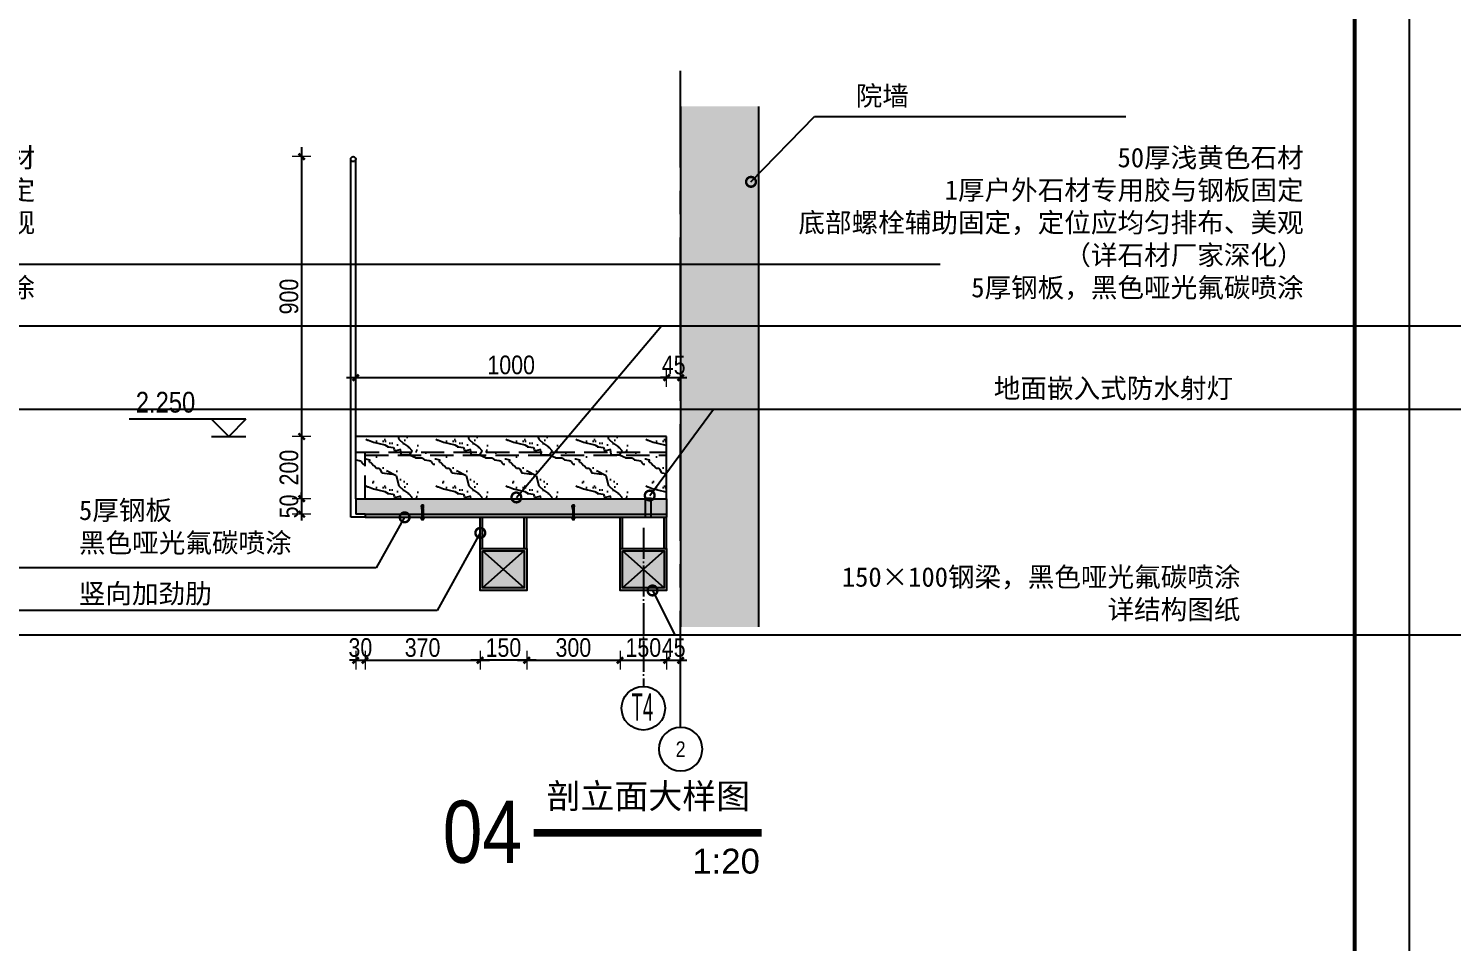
# Model space of a CAD drawing. Extents: x 9928 to 93764, y -101273 to -34887.
# Drawn here: x 83152 to 87729, y -64270 to -61333 of the extents above; entities that cross this region are included whole.
import ezdxf
from ezdxf import colors
from ezdxf.entities.mleader import LeaderData, LeaderLine
from ezdxf.enums import TextEntityAlignment as Align
from ezdxf.math import Vec2, Vec3

# ---------------------------------------------------------------- set-up
doc = ezdxf.new("R2010")
doc.units = 0
doc.header["$LTSCALE"] = 1000
doc.header["$MEASUREMENT"] = 0
for name, pattern in [('CENTER', [2, 1.25, -0.25, 0.25, -0.25]), ('DASH', [0.35, 0.25, -0.1]), ('DOTE', [2.42, 2, -0.2, 0.02, -0.2]), ('HIDDEN', [0.375, 0.25, -0.125])]:
    doc.linetypes.add(name, pattern=pattern)
doc.layers.add('_0', color=7, linetype='Continuous', lineweight=25)
for name, color, linetype in [('A', 163, 'CENTER'), ('A-ANNO-DIMS', 6, 'Continuous'), ('A-ANNO-NOTE', 4, 'Continuous'), ('A-ANNO-SYMB', 4, 'Continuous'), ('A-DETL-144', 144, 'Continuous'), ('A-DETL-30', 30, 'Continuous'), ('A-DETL-42', 42, 'Continuous'), ('A-FLOR-HRAL', 42, 'Continuous'), ('A-FURN-PATT-251', 251, 'Continuous'), ('A-SECT-005', 5, 'Continuous'), ('A-SECT-142', 42, 'Continuous'), ('A-SECT-146', 216, 'Continuous'), ('GL', 131, 'Continuous'), ('S-GRID-IDEN', 4, 'Continuous')]:
    doc.layers.add(name, color=color, linetype=linetype)
doc.layers.add('A-ANNO-NPLT', color=250, linetype='Continuous', plot=False)
doc.styles.add('DIM', font='ARIALN.TTF')
doc.styles.add('DIM_T3', font='ARIALN.TTF')
doc.styles.add('EN', font='ARIALN.TTF')
doc.styles.add('EN1', font='ARIALN.TTF')
doc.styles.get("Standard").update_dxf_attribs({"font": 'gbenor.shx', "bigfont": 'gbcbig.shx'})
doc.styles.add('详图$0$vector-number', font='arial.ttf')
doc.dimstyles.new('DIM20', dxfattribs={"dimscale": 20, "dimtxt": 3, "dimasz": 1, "dimexe": 1.5, "dimexo": 1.5, "dimgap": 0.5, "dimtad": 1, "dimdec": 0, "dimzin": 3, "dimdsep": 46, "dimtxsty": 'DIM', "dimblk": 'ARCHTICK', "dimcen": 2.5, "dimdle": 1.5, "dimclrd": 256, "dimclre": 8, "dimclrt": 256, "dimadec": 0, "dimazin": 0, "dimtfac": 1, "dimtdec": 0, "dimtix": 1, "dimtmove": 2, "dimatfit": 3, "dimfxl": 1.5, "dimfxlon": 1, "dimtolj": 1, "dimtzin": 3, "dimlwe": 5, "dimarcsym": 0})

# ---------------------------------------------------------------- blocks, each defined once
blk = doc.blocks.new('M12×130膨胀螺栓')
at = {"linetype": 'CENTER', "ltscale": 0.05}
blk.add_line((71, 0), (-68, 0), dxfattribs=at)
at = {"linetype": 'Continuous'}
for p, q in [((-59, -4), (-58, 5)), ((-57, 6), (-58, -6)), ((-57, -5), (-56, 5)), ((-55, 6), (-56, -6)), ((-55, -5), (-54, 5)), ((-53, 6), (-54, -6)), ((-42, -5), (-41, 5)), ((-40, 6), (-41, -6)), ((-40, -5), (-39, 5)), ((-38, 6), (-39, -6)), ((-38, -5), (-37, 5)), ((-36, 6), (-37, -6)), ((-36, -5), (-35, 5)), ((-34, 6), (-35, -6)), ((-34, -5), (-33, 5)), ((-32, 6), (-33, -6)), ((-32, -5), (-31, 5)), ((-30, 6), (-31, -6)), ((-30, -5), (-29, 5)), ((-28, 6), (-29, -6)), ((-28, -5), (-27, 5)), ((-26, 6), (-27, -6)), ((-26, -5), (-25, 5))]:
    blk.add_line(p, q, dxfattribs=at)
at = {"linetype": 'HIDDEN', "ltscale": 2}
for p, q in [((-42, 0), (-43, 1)), ((-42, -1), (-43, 0))]:
    blk.add_line(p, q, dxfattribs=at)
at = {"linetype": 'Continuous'}
for points in [[(-53, -5), (-54, -6), (-55, -5), (-56, -6), (-57, -5), (-58, -6), (-59, -4), (-63, -4), (-63, 5), (-58, 5), (-57, 6), (-56, 5), (-55, 6), (-54, 5), (-53, 6)], [(-44, 6), (-52, 6)], [(-24, 6), (-25, 5), (-26, 6), (-27, 5), (-28, 6), (-29, 5), (-30, 6), (-31, 5), (-32, 6), (-33, 5), (-34, 6), (-35, 5), (-36, 6), (-37, 5), (-38, 6), (-39, 5), (-40, 6), (-41, 5), (-42, 6)], [(28, 6), (-24, 6)], [(30, 5), (36, 5)], [(36, 6), (36, 1)], [(37, 7), (58, 9)], [(37, 1), (47, 2)], [(37, 1), (47, 1)], [(47, 3), (58, 4)], [(47, 3), (47, 2)], [(48, 3), (59, 3)], [(48, 2), (48, 2)], [(59, 4), (59, 8)], [(59, 7), (62, 7)], [(64, 5), (64, -5)], [(-44, -5), (-52, -5)], [(-25, -5), (-26, -5), (-27, -6), (-28, -5), (-29, -6), (-30, -5), (-31, -6), (-32, -5), (-33, -6), (-34, -5), (-35, -6), (-36, -5), (-37, -6), (-38, -5), (-39, -6), (-40, -5), (-41, -6), (-42, -5)], [(28, -5), (-25, -5)], [(30, -5), (36, -5)], [(36, -6), (36, -1)], [(37, -1), (47, -2)], [(37, -1), (47, -1)], [(37, -7), (58, -9)], [(47, -3), (47, -2)], [(47, -3), (58, -4)], [(48, -2), (48, -2)], [(48, -3), (59, -3)], [(59, -4), (59, -8)], [(59, -7), (62, -7)]]:
    blk.add_lwpolyline(points, dxfattribs=at)
for points in [[(-43, 8), (-43, -8), (-44, -11), (-52, -11), (-53, -8), (-53, 8), (-52, 11), (-44, 11)], [(-43, -11), (-43, 11), (-42, 11), (-42, -11)]]:
    blk.add_lwpolyline(points, close=True, dxfattribs=at)
for points in [[(-53, 8, 0.176175), (-52, 6, 0.181818), (-52, -5, 0.176175), (-53, -8)], [(-43, -8, 0.176175), (-44, -5, 0.181818), (-44, 6, 0.176175), (-43, 8)], [(37, 7, 0.387868), (36, 6, 0.387868)], [(36, 2, 0.446036), (37, 1, 0.446036)], [(36, 1, 0.440025), (37, 1, 0.440025)], [(47, 3, 0.388865), (47, 3, 0.388865)], [(47, 1, 0.388865), (48, 2, 0.388865)], [(47, 2, 0.388865), (47, 2, 0.388865)], [(48, 3, 0.388865), (48, 2, 0.388865)], [(59, 8, 0.441059), (58, 9, 0.441059)], [(58, 4, 0.328456), (59, 4, 0.328456)], [(59, 3, 0.388865), (59, 4, 0.388865)], [(64, 5, 0.435372), (62, 7, 0.435372)], [(37, -1, 0.446036), (36, -2, 0.446036)], [(37, -1, 0.440025), (36, -1, 0.440025)], [(36, -6, 0.387868), (37, -7, 0.387868)], [(48, -2, 0.388865), (47, -1, 0.388865)], [(47, -2, 0.388865), (47, -2, 0.388865)], [(47, -3, 0.388865), (47, -3, 0.388865)], [(48, -2, 0.388865), (48, -3, 0.388865)], [(59, -4, 0.328456), (58, -4, 0.328456)], [(58, -9, 0.441059), (59, -8, 0.441059)], [(59, -4, 0.388865), (59, -3, 0.388865)], [(62, -7, 0.435372), (64, -5, 0.435372)]]:
    blk.add_lwpolyline(points, format="xyb", dxfattribs=at)
blk.add_lwpolyline([(28, 6), (28, -6, 0.414214), (28, -6), (30, -6, 0.414214), (30, -6), (30, 6, 0.414214), (30, 7), (28, 7, 0.414214)], format="xyb", close=True, dxfattribs=at)
blk = doc.blocks.new('_ArchTick')
at = {"color": 0, "linetype": 'ByBlock', "const_width": 0.4}
blk.add_lwpolyline([(-0.5, -0.5), (0.5, 0.5)], dxfattribs=at)
blk = doc.blocks.new('*D12')
at = {"layer": 'A-ANNO-DIMS', "lineweight": -2, "transparency": 16777216}
blk.add_line((84030.7, -61715.2), (84030.7, -62675.2), dxfattribs=at)
at = {"layer": 'A-ANNO-DIMS', "color": 8, "lineweight": 5, "transparency": 16777216}
for p, q in [((84060.7, -61745.2), (84000.7, -61745.2)), ((84060.7, -62645.2), (84000.7, -62645.2))]:
    blk.add_line(p, q, dxfattribs=at)
at = {"layer": 'Defpoints', "color": 0, "transparency": 16777216}
for p in [(84196.5, -61745.2), (84030.7, -62645.2), (84358.7, -62645.2)]:
    blk.add_point(p, dxfattribs=at)
at = {"layer": 'A-ANNO-DIMS', "lineweight": -2, "transparency": 16777216, "xscale": 20, "yscale": 20, "zscale": 20}
for p, rotation in [((84030.7, -61745.2), 90), ((84030.7, -62645.2), 270)]:
    blk.add_blockref('_ArchTick', p, dxfattribs=dict(at, rotation=rotation))
at = {"layer": 'A-ANNO-DIMS', "transparency": 16777216, "insert": (83990.1, -62195.2), "char_height": 60, "attachment_point": 5, "rotation": 90, "style": 'DIM'}
blk.add_mtext('\\A1;900', dxfattribs=at)
blk = doc.blocks.new('TAG-PLAN-ELEV')
blk.add_line((-1.66, 0), (9.6, 0))
for points in [[(-1.66, 0), (0, -1.66), (1.66, 0)], [(1.66, -1.66), (-1.66, -1.66)]]:
    blk.add_lwpolyline(points)
at = {"style": 'EN'}
for tag, p in [('LEVEL', (2.45, 0.65)), ('NAME', (2.45, -2.51))]:
    blk.add_attdef(tag, p, '', height=2, dxfattribs=at)
blk = doc.blocks.new('*D13')
at = {"layer": 'A-ANNO-DIMS', "color": 8, "lineweight": 5, "transparency": 16777216}
for p, q in [((84060.7, -62645.2), (84000.7, -62645.2)), ((84060.7, -62845.2), (84000.7, -62845.2))]:
    blk.add_line(p, q, dxfattribs=at)
at = {"layer": 'A-ANNO-DIMS', "lineweight": -2, "transparency": 16777216}
blk.add_line((84030.7, -62615.2), (84030.7, -62875.2), dxfattribs=at)
at = {"layer": 'Defpoints', "color": 0, "transparency": 16777216}
for p in [(84204.5, -62645.2), (84030.7, -62845.2), (84204.5, -62845.2)]:
    blk.add_point(p, dxfattribs=at)
at = {"layer": 'A-ANNO-DIMS', "lineweight": -2, "transparency": 16777216, "xscale": 20, "yscale": 20, "zscale": 20}
for p, rotation in [((84030.7, -62645.2), 90), ((84030.7, -62845.2), 270)]:
    blk.add_blockref('_ArchTick', p, dxfattribs=dict(at, rotation=rotation))
at = {"layer": 'A-ANNO-DIMS', "transparency": 16777216, "insert": (83990.1, -62745.2), "char_height": 60, "attachment_point": 5, "rotation": 90, "style": 'DIM'}
blk.add_mtext('\\A1;200', dxfattribs=at)
blk = doc.blocks.new('*D14')
at = {"layer": 'A-ANNO-DIMS', "lineweight": -2, "transparency": 16777216}
for p, q in [((84030.7, -62845.2), (84030.7, -62825.2)), ((84030.7, -62845.2), (84030.7, -62895.2)), ((84030.7, -62895.2), (84030.7, -62915.2))]:
    blk.add_line(p, q, dxfattribs=at)
at = {"layer": 'A-ANNO-DIMS', "color": 8, "lineweight": 5, "transparency": 16777216}
for p, q in [((84060.7, -62845.2), (84000.7, -62845.2)), ((84060.7, -62895.2), (84000.7, -62895.2))]:
    blk.add_line(p, q, dxfattribs=at)
at = {"layer": 'Defpoints', "color": 0, "transparency": 16777216}
for p in [(84204.5, -62845.2), (84030.7, -62895.2), (84204.5, -62895.2)]:
    blk.add_point(p, dxfattribs=at)
at = {"layer": 'A-ANNO-DIMS', "lineweight": -2, "transparency": 16777216, "xscale": 20, "yscale": 20, "zscale": 20}
for p, rotation in [((84030.7, -62845.2), 270), ((84030.7, -62895.2), 90)]:
    blk.add_blockref('_ArchTick', p, dxfattribs=dict(at, rotation=rotation))
at = {"layer": 'A-ANNO-DIMS', "transparency": 16777216, "insert": (83990.1, -62870.2), "char_height": 60, "attachment_point": 5, "rotation": 90, "style": 'DIM'}
blk.add_mtext('\\A1;50', dxfattribs=at)
blk = doc.blocks.new('*D55')
at = {"layer": 'A-ANNO-DIMS', "color": 8, "lineweight": 5, "transparency": 16777216}
for p, q in [((84754.5, -63334.9), (84754.5, -63394.9)), ((85054.5, -63334.9), (85054.5, -63394.9))]:
    blk.add_line(p, q, dxfattribs=at)
at = {"layer": 'A-ANNO-DIMS', "lineweight": -2, "transparency": 16777216}
blk.add_line((84724.5, -63364.9), (85084.5, -63364.9), dxfattribs=at)
at = {"layer": 'Defpoints', "color": 0, "transparency": 16777216}
for p in [(84754.5, -63140.4), (85054.5, -63140.4), (85054.5, -63364.9)]:
    blk.add_point(p, dxfattribs=at)
at = {"layer": 'A-ANNO-DIMS', "lineweight": -2, "transparency": 16777216, "xscale": 20, "yscale": 20, "zscale": 20, "rotation": 180}
blk.add_blockref('_ArchTick', (84754.5, -63364.9), dxfattribs=at)
at = {"layer": 'A-ANNO-DIMS', "lineweight": -2, "transparency": 16777216, "xscale": 20, "yscale": 20, "zscale": 20}
blk.add_blockref('_ArchTick', (85054.5, -63364.9), dxfattribs=at)
at = {"layer": 'A-ANNO-DIMS', "transparency": 16777216, "insert": (84904.5, -63324.3), "char_height": 60, "attachment_point": 5, "style": 'DIM'}
blk.add_mtext('\\A1;300', dxfattribs=at)
blk = doc.blocks.new('*D56')
at = {"layer": 'A-ANNO-DIMS', "color": 8, "lineweight": 5, "transparency": 16777216}
for p, q in [((85054.5, -63334.9), (85054.5, -63394.9)), ((85204.5, -63334.9), (85204.5, -63394.9))]:
    blk.add_line(p, q, dxfattribs=at)
at = {"layer": 'A-ANNO-DIMS', "lineweight": -2, "transparency": 16777216}
blk.add_line((85024.5, -63364.9), (85234.5, -63364.9), dxfattribs=at)
at = {"layer": 'Defpoints', "color": 0, "transparency": 16777216}
for p in [(85054.5, -63140.4), (85204.5, -63140.4), (85204.5, -63364.9)]:
    blk.add_point(p, dxfattribs=at)
at = {"layer": 'A-ANNO-DIMS', "lineweight": -2, "transparency": 16777216, "xscale": 20, "yscale": 20, "zscale": 20, "rotation": 180}
blk.add_blockref('_ArchTick', (85054.5, -63364.9), dxfattribs=at)
at = {"layer": 'A-ANNO-DIMS', "lineweight": -2, "transparency": 16777216, "xscale": 20, "yscale": 20, "zscale": 20}
blk.add_blockref('_ArchTick', (85204.5, -63364.9), dxfattribs=at)
at = {"layer": 'A-ANNO-DIMS', "transparency": 16777216, "insert": (85129.5, -63324.3), "char_height": 60, "attachment_point": 5, "style": 'DIM'}
blk.add_mtext('\\A1;150', dxfattribs=at)
blk = doc.blocks.new('*D57')
at = {"layer": 'A-ANNO-DIMS', "color": 8, "lineweight": 5, "transparency": 16777216}
for p, q in [((85204.5, -63334.9), (85204.5, -63394.9)), ((85249.5, -63334.9), (85249.5, -63394.9))]:
    blk.add_line(p, q, dxfattribs=at)
at = {"layer": 'A-ANNO-DIMS', "lineweight": -2, "transparency": 16777216}
for p, q in [((85204.5, -63364.9), (85184.5, -63364.9)), ((85204.5, -63364.9), (85249.5, -63364.9)), ((85249.5, -63364.9), (85269.5, -63364.9))]:
    blk.add_line(p, q, dxfattribs=at)
at = {"layer": 'Defpoints', "color": 0, "transparency": 16777216}
for p in [(85204.5, -63140.4), (85249.5, -63257.5), (85249.5, -63364.9)]:
    blk.add_point(p, dxfattribs=at)
at = {"layer": 'A-ANNO-DIMS', "lineweight": -2, "transparency": 16777216, "xscale": 20, "yscale": 20, "zscale": 20}
blk.add_blockref('_ArchTick', (85204.5, -63364.9), dxfattribs=at)
at = {"layer": 'A-ANNO-DIMS', "lineweight": -2, "transparency": 16777216, "xscale": 20, "yscale": 20, "zscale": 20, "rotation": 180}
blk.add_blockref('_ArchTick', (85249.5, -63364.9), dxfattribs=at)
at = {"layer": 'A-ANNO-DIMS', "transparency": 16777216, "insert": (85227, -63324.4), "char_height": 60, "attachment_point": 5, "style": 'DIM'}
blk.add_mtext('\\A1;45', dxfattribs=at)
blk = doc.blocks.new('*D58')
at = {"layer": 'A-ANNO-DIMS', "color": 8, "lineweight": 5, "transparency": 16777216}
for p, q in [((84604.5, -63334.9), (84604.5, -63394.9)), ((84754.5, -63334.9), (84754.5, -63394.9))]:
    blk.add_line(p, q, dxfattribs=at)
at = {"layer": 'A-ANNO-DIMS', "lineweight": -2, "transparency": 16777216}
blk.add_line((84784.5, -63364.9), (84574.5, -63364.9), dxfattribs=at)
at = {"layer": 'Defpoints', "color": 0, "transparency": 16777216}
for p in [(84604.5, -63140.4), (84754.5, -63140.4), (84604.5, -63364.9)]:
    blk.add_point(p, dxfattribs=at)
at = {"layer": 'A-ANNO-DIMS', "lineweight": -2, "transparency": 16777216, "xscale": 20, "yscale": 20, "zscale": 20, "rotation": 180}
blk.add_blockref('_ArchTick', (84604.5, -63364.9), dxfattribs=at)
at = {"layer": 'A-ANNO-DIMS', "lineweight": -2, "transparency": 16777216, "xscale": 20, "yscale": 20, "zscale": 20}
blk.add_blockref('_ArchTick', (84754.5, -63364.9), dxfattribs=at)
at = {"layer": 'A-ANNO-DIMS', "transparency": 16777216, "insert": (84679.5, -63324.3), "char_height": 60, "attachment_point": 5, "style": 'DIM'}
blk.add_mtext('\\A1;150', dxfattribs=at)
blk = doc.blocks.new('*D60')
at = {"layer": 'A-ANNO-DIMS', "color": 8, "lineweight": 5, "transparency": 16777216}
for p, q in [((84204.5, -63334.9), (84204.5, -63394.9)), ((84234.5, -63334.9), (84234.5, -63394.9))]:
    blk.add_line(p, q, dxfattribs=at)
at = {"layer": 'A-ANNO-DIMS', "lineweight": -2, "transparency": 16777216}
for p, q in [((84204.5, -63364.9), (84184.5, -63364.9)), ((84204.5, -63364.9), (84234.5, -63364.9)), ((84234.5, -63364.9), (84254.5, -63364.9))]:
    blk.add_line(p, q, dxfattribs=at)
at = {"layer": 'Defpoints', "color": 0, "transparency": 16777216}
for p in [(84234.5, -62845.2), (84204.5, -62895.2), (84234.5, -63364.9)]:
    blk.add_point(p, dxfattribs=at)
at = {"layer": 'A-ANNO-DIMS', "lineweight": -2, "transparency": 16777216, "xscale": 20, "yscale": 20, "zscale": 20}
blk.add_blockref('_ArchTick', (84204.5, -63364.9), dxfattribs=at)
at = {"layer": 'A-ANNO-DIMS', "lineweight": -2, "transparency": 16777216, "xscale": 20, "yscale": 20, "zscale": 20, "rotation": 180}
blk.add_blockref('_ArchTick', (84234.5, -63364.9), dxfattribs=at)
at = {"layer": 'A-ANNO-DIMS', "transparency": 16777216, "insert": (84219.5, -63324.3), "char_height": 60, "attachment_point": 5, "style": 'DIM'}
blk.add_mtext('\\A1;30', dxfattribs=at)
blk = doc.blocks.new('*D61')
at = {"layer": 'A-ANNO-DIMS', "color": 8, "lineweight": 5, "transparency": 16777216}
for p, q in [((84234.5, -63334.9), (84234.5, -63394.9)), ((84604.5, -63334.9), (84604.5, -63394.9))]:
    blk.add_line(p, q, dxfattribs=at)
at = {"layer": 'A-ANNO-DIMS', "lineweight": -2, "transparency": 16777216}
blk.add_line((84204.5, -63364.9), (84634.5, -63364.9), dxfattribs=at)
at = {"layer": 'Defpoints', "color": 0, "transparency": 16777216}
for p in [(84234.5, -62845.2), (84604.5, -63140.4), (84604.5, -63364.9)]:
    blk.add_point(p, dxfattribs=at)
at = {"layer": 'A-ANNO-DIMS', "lineweight": -2, "transparency": 16777216, "xscale": 20, "yscale": 20, "zscale": 20, "rotation": 180}
blk.add_blockref('_ArchTick', (84234.5, -63364.9), dxfattribs=at)
at = {"layer": 'A-ANNO-DIMS', "lineweight": -2, "transparency": 16777216, "xscale": 20, "yscale": 20, "zscale": 20}
blk.add_blockref('_ArchTick', (84604.5, -63364.9), dxfattribs=at)
at = {"layer": 'A-ANNO-DIMS', "transparency": 16777216, "insert": (84419.5, -63324.3), "char_height": 60, "attachment_point": 5, "style": 'DIM'}
blk.add_mtext('\\A1;370', dxfattribs=at)
blk = doc.blocks.new('*D62')
at = {"layer": 'A-ANNO-DIMS', "lineweight": -2, "transparency": 16777216}
blk.add_line((84174.5, -62456), (85234.5, -62456), dxfattribs=at)
at = {"layer": 'A-ANNO-DIMS', "color": 8, "lineweight": 5, "transparency": 16777216}
for p, q in [((84204.5, -62486), (84204.5, -62426)), ((85204.5, -62486), (85204.5, -62426))]:
    blk.add_line(p, q, dxfattribs=at)
at = {"layer": 'Defpoints', "color": 0, "transparency": 16777216}
for p in [(85204.5, -62456), (84204.5, -62645.2), (85204.5, -62645.2)]:
    blk.add_point(p, dxfattribs=at)
at = {"layer": 'A-ANNO-DIMS', "lineweight": -2, "transparency": 16777216, "xscale": 20, "yscale": 20, "zscale": 20, "rotation": 180}
blk.add_blockref('_ArchTick', (84204.5, -62456), dxfattribs=at)
at = {"layer": 'A-ANNO-DIMS', "lineweight": -2, "transparency": 16777216, "xscale": 20, "yscale": 20, "zscale": 20}
blk.add_blockref('_ArchTick', (85204.5, -62456), dxfattribs=at)
at = {"layer": 'A-ANNO-DIMS', "transparency": 16777216, "insert": (84704.5, -62415.4), "char_height": 60, "attachment_point": 5, "style": 'DIM'}
blk.add_mtext('\\A1;1000', dxfattribs=at)
blk = doc.blocks.new('*D63')
at = {"layer": 'A-ANNO-DIMS', "lineweight": -2, "transparency": 16777216}
for p, q in [((85204.5, -62456), (85184.5, -62456)), ((85204.5, -62456), (85249.5, -62456)), ((85249.5, -62456), (85269.5, -62456))]:
    blk.add_line(p, q, dxfattribs=at)
at = {"layer": 'A-ANNO-DIMS', "color": 8, "lineweight": 5, "transparency": 16777216}
for p, q in [((85204.5, -62486), (85204.5, -62426)), ((85249.5, -62426), (85249.5, -62486))]:
    blk.add_line(p, q, dxfattribs=at)
at = {"layer": 'Defpoints', "color": 0, "transparency": 16777216}
for p in [(85249.5, -61583.4), (85249.5, -62456), (85204.5, -62645.2)]:
    blk.add_point(p, dxfattribs=at)
at = {"layer": 'A-ANNO-DIMS', "lineweight": -2, "transparency": 16777216, "xscale": 20, "yscale": 20, "zscale": 20}
blk.add_blockref('_ArchTick', (85204.5, -62456), dxfattribs=at)
at = {"layer": 'A-ANNO-DIMS', "lineweight": -2, "transparency": 16777216, "xscale": 20, "yscale": 20, "zscale": 20, "rotation": 180}
blk.add_blockref('_ArchTick', (85249.5, -62456), dxfattribs=at)
at = {"layer": 'A-ANNO-DIMS', "transparency": 16777216, "insert": (85227, -62415.5), "char_height": 60, "attachment_point": 5, "style": 'DIM'}
blk.add_mtext('\\A1;45', dxfattribs=at)
blk = doc.blocks.new('TAG-COL')
blk.add_circle((0, 0), 4)
at = {"style": 'EN1'}
blk.add_attdef('NO', text='', height=2.19, dxfattribs=at).set_placement((0.01, 0.01), align=Align.MIDDLE_CENTER)
blk = doc.blocks.new('alsidufhasdf')
at = {"layer": 'A-ANNO-NOTE', "const_width": 12.5, "flags": 128}
blk.add_lwpolyline([(-69970.8, -65800.3), (-69970.8, -51475.3), (-80015.8, -51475.3), (-80015.8, -65800.3)], close=True, dxfattribs=at)
at = {"layer": 'A-ANNO-NPLT'}
blk.add_lwpolyline([(-69795.8, -66000.3), (-69795.8, -51300.3), (-80190.8, -51300.3), (-80190.8, -66000.3)], close=True, dxfattribs=at)
blk = doc.blocks.new('_DotSmall')
at = {"color": 0, "linetype": 'ByBlock', "const_width": 0.5}
blk.add_lwpolyline([(-0.0625, 0, 1), (0.0625, 0, 1)], format="xyb", close=True, dxfattribs=at)
blk = doc.blocks.new('sdiliusdfha')
at = {"layer": 'A-DETL-42', "linetype": 'DASH', "ltscale": 0.3}
for p, q in [((80586.6, -57311.2), (80609.6, -57311.2)), ((80586.6, -57313.2), (80586.6, -57311.2)), ((80588.6, -57313.2), (80588.6, -57373.2)), ((80607.6, -57313.2), (80607.6, -57373.2)), ((80609.6, -57313.2), (80609.6, -57311.2))]:
    blk.add_line(p, q, dxfattribs=at)

msp = doc.modelspace()

# ---------------------------------------------------------------- hatches: boundary and pattern name
at = {"layer": 'A-FURN-PATT-251'}
h = msp.add_hatch(color=256, dxfattribs=at)
h.dxf.hatch_style = 1
h.paths.add_polyline_path([(85499.5, -63257.5), (85249.5, -63257.5), (85249.5, -61583.4), (85499.5, -61583.4)])
h = msp.add_hatch(dxfattribs=at)
h.set_pattern_fill('大理石', color=256, scale=50, angle=-90)
h.set_pattern_definition([(311.987212, (-10697.21, 33420.88), (225.000005, -299.999996), [4.80487, -1004.21692]), (338.19859, (-10704.71, 33492.31), (450, -150), [17.30946, -1194.35262]), (330.945396, (-10713.282, 33495.88), (225.0000064, -149.99999), [7.35402, -1536.99045]), (0, (-10706.85, 33492.31), (-3e-14, -150), [2.14286, -222.85713]), (341.56505, (-10701.496, 33422.31), (225, -3e-07), [4.51754, -469.8241]), (81.469234, (-10701.496, 33422.309), (1.4e-06, 149.9999995), [7.22277, -1509.5583]), (349.215702, (-10715.424, 33432.309), (900.0000004, -150.0000007), [15.26969, -1588.04715]), (332.132996, (-10646.853, 33545.166), (1125.0000044, -599.99999271), [35.14728, -7345.78245]), (270, (-10613.86, 33543), (225, -4e-14), [0, -150]), (334.983107, (-10572.924, 33445.88), (674.9999995, -300.0000008), [23.64707, -2459.2947]), (351.4391104, (-10661.853, 33388.023), (2024.99998723, -299.99999948), [33.58852, -7020.0009]), (352.8749836, (-10641.496, 33470.88), (1125.0000011, -149.999991), [17.27627, -3610.7397]), (346.75948, (-10688.639, 33485.88), (674.9999995, -150.00000146), [37.4234, -3892.0326]), (270, (-10688.53, 33509.26), (225, -4e-14), [0, -150]), (270, (-10690.94, 33506.85), (225, -4e-14), [0, -150]), (270, (-10678.9, 33489.98), (225, -4e-14), [0, -150]), (270, (-10652.4, 33494.8), (225, -4e-14), [0, -150]), (329.036243, (-10652.21, 33477.309), (225.0000065, -149.999988), [12.4949, -2611.4334]), (270, (-10641.91, 33470.9), (225, -4e-14), [0, -150]), (270, (-10650, 33489.98), (225, -4e-14), [0, -150]), (270, (-10635.54, 33482.75), (225, -4e-14), [0, -150]), (270, (-10657.22, 33489.98), (225, -4e-14), [0, -150]), (320.19443, (-10672.567, 33403.023), (225, -150), [5.57875, -1165.9587]), (0, (-10679, 33403.02), (-3e-14, -150), [6.42857, -218.57142]), (313.66778, (-10686.496, 33410.88), (449.9999991, -450.0000003), [10.86208, -2270.1738]), (0, (-10688.64, 33410.88), (-3e-14, -150), [2.14286, -222.85713]), (309.805571, (-10693.996, 33417.309), (225.0000089, -299.9999928), [8.36812, -1748.93805]), (270, (-10678.9, 33439.37), (225, -4e-14), [0, -150]), (270, (-10672.1, 33402.7), (225, -4e-14), [0, -150]), (270, (-10672.1, 33402.7), (225, -4e-14), [0, -150]), (299.357754, (-10668.282, 33399.452), (225.0000013, -449.999999), [13.11254, -1363.70444]), (270, (-10657.22, 33403.22), (225, -4e-14), [0, -150]), (56.309932, (-10572.924, 33445.88), (224.999996, 300.000002), [15.45236, -1607.0457]), (278.130102, (-10602.924, 33462.309), (224.9999987, -1499.9999894), [15.15229, -3166.8282]), (317.862405, (-10607.21, 33495.88), (674.99999937, -600.00000026), [20.2283, -4227.71235]), (284.620874, (-10615.782, 33528.737), (225.0000094, -899.9999975), [33.95676, -3531.5025]), (270, (-10601.82, 33516.5), (225, -4e-14), [0, -150]), (288.434949, (-10624.353, 33468.737), (224.9999993, -600), [6.7763, -1416.24862]), (286.699244, (-10622.21, 33462.31), (1.2e-05, -149.999997), [3.72868, -779.2943]), (11.093723, (-10621.139, 33458.737), (1574.99998526, 300.0000026), [18.56112, -3879.2748]), (270, (-10611.46, 33477.93), (225, -4e-14), [0, -150]), (270, (-10602.5, 33462.39), (225, -4e-14), [0, -150]), (270, (-10628.32, 33482.75), (225, -4e-14), [0, -150]), (270, (-10580.14, 33502.03), (225, -4e-14), [0, -150]), (270, (-10589.78, 33509.26), (225, -4e-14), [0, -150]), (314.144903, (-10576.139, 33470.88), (450, -450.0000008), [16.92194, -3536.6853]), (324.582945, (-10592.21, 33482.309), (224.9999991, -150.0000004), [19.72063, -4121.6106]), (270, (-10576, 33470.68), (225, -4e-14), [0, -150]), (270, (-10587.37, 33492.4), (225, -4e-14), [0, -150]), (270, (-10576, 33470.68), (225, -4e-14), [0, -150]), (270, (-10592.56, 33482.29), (225, -4e-14), [0, -150]), (345.068583, (-10600.782, 33447.31), (675, -150), [5.54435, -1158.76875]), (0, (-10595.42, 33445.88), (-3e-14, -150), [22.5, -202.5]), (320.19443, (-10501.14, 33419.452), (225, -150), [5.57875, -1165.9587]), (270, (-10548.83, 33461.06), (225, -4e-14), [0, -150]), (270, (-10551.24, 33456.24), (225, -4e-14), [0, -150]), (270, (-10546.42, 33475.52), (225, -4e-14), [0, -150]), (270, (-10519.93, 33451.42), (225, -4e-14), [0, -150]), (323.130102, (-10533.282, 33435.88), (224.9999999, -150.0000002), [10.71429, -2239.28565]), (0, (-10551.5, 33435.88), (-3e-14, -150), [18.21429, -206.7857]), (270, (-10551.13, 33435.86), (225, -4e-14), [0, -150]), (293.19859, (-10503.282, 33424.452), (225, -450), [5.43984, -1136.92612]), (336.03751, (-10506.496, 33425.88), (450, -150), [3.51745, -735.14688]), (336.03751, (-10509.71, 33427.31), (450, -150), [3.51745, -735.14688]), (351.869898, (-10524.71, 33429.452), (1125.0000001, -150.00000065), [15.15229, -3166.8282]), (0, (-10496.85, 33415.88), (-3e-14, -150), [5.35714, -219.64285]), (270, (-10489.35, 33432.36), (225, -4e-14), [0, -150])])
h.paths.add_polyline_path([(84204.5, -62645.2), (85204.5, -62645.2), (85204.5, -62845.2), (84204.5, -62845.2)])
h = msp.add_hatch(color=253, dxfattribs=at)
h.dxf.hatch_style = 1
h.paths.add_polyline_path([(84204.5, -62845.2), (85204.5, -62845.2), (85204.5, -62895.2), (84204.5, -62895.2)])
h = msp.add_hatch(color=256, dxfattribs=at)
h.dxf.hatch_style = 1
h.paths.add_polyline_path([(84234.5, -62895.2), (85204.5, -62895.2), (85204.5, -62905.2), (84234.5, -62905.2)])
h = msp.add_hatch(color=256, dxfattribs=at)
h.dxf.hatch_style = 1
h.paths.add_polyline_path([(84604.5, -62905.2), (84612.5, -62905.2), (84612.5, -63005.2), (84604.5, -63005.2)])
h = msp.add_hatch(color=256, dxfattribs=at)
h.dxf.hatch_style = 1
h.paths.add_polyline_path([(84754.5, -62905.2), (84746.5, -62905.2), (84746.5, -63005.2), (84754.5, -63005.2)])
h = msp.add_hatch(color=256, dxfattribs=at)
h.dxf.hatch_style = 1
h.paths.add_polyline_path([(85054.5, -62905.2), (85062.5, -62905.2), (85062.5, -63005.2), (85054.5, -63005.2)])
h = msp.add_hatch(color=256, dxfattribs=at)
h.dxf.hatch_style = 1
h.paths.add_polyline_path([(85204.5, -62905.2), (85196.5, -62905.2), (85196.5, -63005.2), (85204.5, -63005.2)])
h = msp.add_hatch(color=256, dxfattribs=at)
h.dxf.hatch_style = 1
h.paths.add_polyline_path([(84604.5, -63005.2), (84754.5, -63005.2), (84754.5, -63140.4), (84604.5, -63140.4)])
h = msp.add_hatch(color=256, dxfattribs=at)
h.dxf.hatch_style = 1
h.paths.add_polyline_path([(85054.5, -63005.2), (85204.5, -63005.2), (85204.5, -63140.4), (85054.5, -63140.4)])

# ---------------------------------------------------------------- linework, layer by layer
at = {"layer": 'A', "ltscale": 0.3}
msp.add_line((85249.5, -63580.6), (85249.5, -61469.2), dxfattribs=at)
at = {"layer": 'A-ANNO-NOTE', "const_width": 24.7}
msp.add_lwpolyline([(84776.3, -63919.5), (85509.6, -63919.5)], dxfattribs=at)
at = {"layer": 'A-DETL-144'}
for p, q in [((84234.5, -62895.2), (84234.5, -62905.2)), ((84234.5, -62895.2), (85204.5, -62895.2)), ((84234.5, -62905.2), (85204.5, -62905.2)), ((84604.5, -63005.2), (84604.5, -62905.2)), ((84612.5, -63005.2), (84612.5, -62905.2)), ((84746.5, -63005.2), (84746.5, -62905.2)), ((84754.5, -63005.2), (84754.5, -62905.2)), ((85054.5, -63005.2), (85054.5, -62905.2)), ((85062.5, -63005.2), (85062.5, -62905.2)), ((85196.5, -63005.2), (85196.5, -62905.2)), ((85204.5, -62895.2), (85204.5, -62905.2)), ((85204.5, -63005.2), (85204.5, -62905.2))]:
    msp.add_line(p, q, dxfattribs=at)
for points in [[(84604.5, -63005.2), (84754.5, -63005.2), (84754.5, -63140.4), (84604.5, -63140.4)], [(84612.5, -63013.2), (84746.5, -63013.2), (84746.5, -63132.4), (84612.5, -63132.4)], [(85054.5, -63005.2), (85204.5, -63005.2), (85204.5, -63140.4), (85054.5, -63140.4)], [(85062.5, -63013.2), (85196.5, -63013.2), (85196.5, -63132.4), (85062.5, -63132.4)]]:
    msp.add_lwpolyline(points, close=True, dxfattribs=at)
at = {"layer": 'A-DETL-42', "linetype": 'DASH', "ltscale": 0.3}
for p, q in [((84204.5, -62695.2), (85204.5, -62695.2)), ((84204.5, -62695.2), (84234.5, -62695.2)), ((84234.5, -62845.2), (84234.5, -62695.2)), ((84234.5, -62705.2), (85204.5, -62705.2))]:
    msp.add_line(p, q, dxfattribs=at)
at = {"layer": 'A-FLOR-HRAL', "color": 1}
for p, q in [((84188.5, -62905.2), (84188.5, -61753.2)), ((84204.5, -62645.2), (84204.5, -61753.2)), ((84234.5, -62905.2), (84188.5, -62905.2))]:
    msp.add_line(p, q, dxfattribs=at)
msp.add_circle((84196.5, -61753.2), 8, dxfattribs=at)
at = {"layer": 'A-FURN-PATT-251', "color": 250}
for p, q in [((84746.5, -63013.2), (84612.5, -63132.4)), ((84612.5, -63013.2), (84746.5, -63132.4)), ((85196.5, -63013.2), (85062.5, -63132.4)), ((85062.5, -63013.2), (85196.5, -63132.4))]:
    msp.add_line(p, q, dxfattribs=at)
at = {"layer": 'A-SECT-005'}
for p, q in [((85249.5, -61583.4), (85249.5, -63257.5)), ((85499.5, -61583.4), (85499.5, -63257.5))]:
    msp.add_line(p, q, dxfattribs=at)
at = {"layer": 'A-SECT-142'}
for p, q in [((85204.5, -62645.2), (84204.5, -62645.2)), ((84204.5, -62845.2), (84204.5, -62645.2)), ((85204.5, -62845.2), (85204.5, -62645.2))]:
    msp.add_line(p, q, dxfattribs=at)
at = {"layer": 'A-SECT-146'}
for p, q in [((84204.5, -62845.2), (84204.5, -62895.2)), ((84204.5, -62845.2), (85204.5, -62845.2)), ((85204.5, -62845.2), (85204.5, -62895.2)), ((84234.5, -62895.2), (84204.5, -62895.2))]:
    msp.add_line(p, q, dxfattribs=at)
at = {"layer": 'GL', "color": 3, "linetype": 'DOTE', "ltscale": 0.05}
msp.add_line((85129.5, -62939.1), (85129.5, -63449.3), dxfattribs=at)
at = {"layer": 'GL', "color": 3}
msp.add_circle((85129.5, -63519.3), 70, dxfattribs=at)

# ---------------------------------------------------------------- block references
at = {"layer": '_0'}
msp.add_blockref('sdiliusdfha', (4546.4, -5532), dxfattribs=at)
at = {"layer": 'A-ANNO-DIMS', "xscale": 1.010204081632657, "yscale": 1.010204081632657, "zscale": 1.010204081632657, "rotation": 270}
msp.add_blockref('alsidufhasdf', (139417.5, -136595.6), dxfattribs=at)
at = {"layer": 'A-ANNO-NOTE'}
ref = msp.add_blockref('TAG-PLAN-ELEV', (83796.1, -62589.8), dxfattribs=dict(at, xscale=-33.3333333328067, yscale=33.3333333328067, zscale=33.3333333328067))
ref.add_attrib('LEVEL', '2.250', (83497.3, -62568.3), dxfattribs={"layer": '0', "height": 66.67, "style": 'EN'})
at = {"layer": 'A-DETL-30', "xscale": 0.375, "yscale": 0.375, "zscale": 0.375, "rotation": 90.00000000000001}
for p in [(84419.5, -62889.7), (84904.5, -62889.7)]:
    msp.add_blockref('M12×130膨胀螺栓', p, dxfattribs=at)
at = {"layer": 'S-GRID-IDEN'}
ref = msp.add_blockref('TAG-COL', (85249.4, -63650.6), dxfattribs=dict(at, xscale=-17.5, yscale=17.5, zscale=17.5, rotation=179.9287525087452))
ref.add_attrib('NO', '2', dxfattribs={"layer": '0', "height": 50, "rotation": 359.9288, "style": 'EN1'}).set_placement((85249.4, -63650.8), align=Align.MIDDLE_CENTER)

# ---------------------------------------------------------------- texts
at = {"layer": 'A-ANNO-NOTE', "style": 'EN'}
msp.add_text('04', height=200, dxfattribs=at).set_placement((84484.4, -64016.5))
at = {"layer": 'A-ANNO-NOTE', "style": '详图$0$vector-number'}
msp.add_text('1:20', height=80, rotation=0, dxfattribs=at).set_placement((85286.9, -64051))
at = {"layer": 'A-ANNO-NOTE', "insert": (84818.3, -63761.7), "char_height": 80, "attachment_point": 1}
msp.add_mtext_dynamic_manual_height_columns('{\\fSimSun|b0|i0|c134|p2;剖立面大样图}', width=1103.02, gutter_width=1750, heights=[0], dxfattribs=at)
at = {"layer": 'GL', "color": 3, "style": 'DIM_T3', "width": 0.6}
msp.add_text('T4', height=87.5, dxfattribs=at).set_placement((85091.4, -63558.7))

# ---------------------------------------------------------------- dimensions: what is measured, and where the dimension line sits
at = {"layer": 'A-ANNO-DIMS', "color": 2}
for base, p1, p2, picture, middle in [((85249.5, -62456), (85204.5, -62645.2), (85249.5, -61583.4), '*D63', (85227, -62415.5)), ((85204.5, -62456), (84204.5, -62645.2), (85204.5, -62645.2), '*D62', (84704.5, -62415.4)), ((84234.5, -63364.9), (84204.5, -62895.2), (84234.5, -62845.2), '*D60', (84219.5, -63324.3)), ((84604.5, -63364.9), (84234.5, -62845.2), (84604.5, -63140.4), '*D61', (84419.5, -63324.3)), ((84604.5, -63364.9), (84754.5, -63140.4), (84604.5, -63140.4), '*D58', (84679.5, -63324.3)), ((85054.5, -63364.9), (84754.5, -63140.4), (85054.5, -63140.4), '*D55', (84904.5, -63324.3)), ((85204.5, -63364.9), (85054.5, -63140.4), (85204.5, -63140.4), '*D56', (85129.5, -63324.3)), ((85249.5, -63364.9), (85204.5, -63140.4), (85249.5, -63257.5), '*D57', (85227, -63324.4))]:
    dim = msp.add_linear_dim(base=base, p1=p1, p2=p2, dimstyle='DIM20', dxfattribs=at)
    dim.commit()
    dim.dimension.update_dxf_attribs({"geometry": picture, "text_midpoint": middle})
for base, p1, p2, picture, middle in [((84030.7, -62645.2), (84196.5, -61745.2), (84358.7, -62645.2), '*D12', (83990.1, -62195.2)), ((84030.7, -62845.2), (84204.5, -62645.2), (84204.5, -62845.2), '*D13', (83990.1, -62745.2)), ((84030.7, -62895.2), (84204.5, -62845.2), (84204.5, -62895.2), '*D14', (83990.1, -62870.2))]:
    dim = msp.add_linear_dim(base=base, p1=p1, p2=p2, angle=90, dimstyle='DIM20', dxfattribs=at)
    dim.commit()
    dim.dimension.update_dxf_attribs({"geometry": picture, "text_midpoint": middle})

# ---------------------------------------------------------------- leaders
at = {"layer": 'A-ANNO-SYMB'}
ml = msp.add_multileader_mtext('Standard', dxfattribs=at)
ml.set_content('\\pxsm1;{\\fSimSun|b0|i0|c134|p2;\\H0.2x;50厚浅黄色石材\\P1厚户外石材专用胶与钢板固定\\P底部螺栓辅助固定，定位应均匀排布、美观\\P（详石材厂家深化）\\P5厚钢板，黑色哑光氟碳喷涂}', color=256, style='EN')
ml.set_leader_properties(color=256)
ml.set_arrow_properties(name='DOTSMALL')
ml.build(insert=Vec2(0, 0))
ml.multileader.update_dxf_attribs({"text_left_attachment_type": 5, "text_right_attachment_type": 5, "dogleg_length": 901.2, "arrow_head_size": 62.7})
ctx = ml.context
ctx.base_point, ctx.char_height, ctx.arrow_head_size, ctx.landing_gap_size, ctx.plane_origin = Vec3(77877.6, -62091.4), 313.469, 62.7, 0.282, Vec3(106060.5, -61551.9)
ctx.left_attachment, ctx.right_attachment, ctx.text_align_type = 5, 5, 2
notes = []
notes.append((ctx, [(0, (1, 1, 0), (77551.5, -62091.4), (1, 0), 326.1, [(0, [(77252.8, -62643.6)], 0, [])])]))
ctx.mtext.insert, ctx.mtext.alignment, ctx.mtext.flow_direction = Vec3(79573.8, -61519.2), 3, 5
ml = msp.add_multileader_mtext('Standard', dxfattribs=at)
ml.set_content('\\pxsm1;{\\fSimSun|b0|i0|c134|p2;\\H0.2x;院墙}', color=256, style='EN')
ml.set_leader_properties(color=256)
ml.set_arrow_properties(name='DOTSMALL')
ml.build(insert=Vec2(0, 0))
ml.multileader.update_dxf_attribs({"text_left_attachment_type": 5, "text_right_attachment_type": 5, "dogleg_length": 901.2, "arrow_head_size": 62.7})
ctx = ml.context
ctx.base_point, ctx.char_height, ctx.arrow_head_size, ctx.landing_gap_size, ctx.plane_origin = Vec3(85817.3, -61616.5), 313.469, 62.7, 0.282, Vec3(114175.5, -60357)
ctx.left_attachment, ctx.right_attachment, ctx.text_align_type = 5, 5, 2
notes.append((ctx, [(0, (1, 1, 0), (85679.5, -61616.5), (1, 0), 137.9, [(0, [(85475.7, -61826.2)], 0, [])])]))
ctx.mtext.insert, ctx.mtext.alignment, ctx.mtext.flow_direction = Vec3(85983.6, -61518.2), 3, 5
ml = msp.add_multileader_mtext('Standard', dxfattribs=at)
ml.set_content('\\pxsm1;{\\fSimSun|b0|i0|c134|p2;\\H0.2x;50厚浅黄色石材\\P1厚户外石材专用胶与钢板固定\\P底部螺栓辅助固定，定位应均匀排布、美观\\P（详石材厂家深化）\\P5厚钢板，黑色哑光氟碳喷涂}', color=256, style='EN')
ml.set_leader_properties(color=256)
ml.set_arrow_properties(name='DOTSMALL')
ml.build(insert=Vec2(0, 0))
ml.multileader.update_dxf_attribs({"text_left_attachment_type": 5, "text_right_attachment_type": 5, "dogleg_length": 901.2, "arrow_head_size": 62.7})
ctx = ml.context
ctx.base_point, ctx.char_height, ctx.arrow_head_size, ctx.landing_gap_size, ctx.plane_origin = Vec3(81477.1, -62289), 313.469, 62.7, 0.282, Vec3(109694.4, -61749.5)
ctx.left_attachment, ctx.right_attachment, ctx.text_align_type = 5, 5, 2
notes.append((ctx, [(0, (1, 1, 0), (81052.6, -62289), (1, 0), 424.5, [(0, [(80723.7, -62841.2)], 0, [])])]))
ctx.mtext.insert, ctx.mtext.alignment, ctx.mtext.flow_direction = Vec3(83173.3, -61716.8), 3, 5
ml = msp.add_multileader_mtext('Standard', dxfattribs=at)
ml.set_content('\\pxsm1;{\\fSimSun|b0|i0|c134|p2;\\H0.2x;50厚浅黄色石材\\P1厚户外石材专用胶与钢板固定\\P底部螺栓辅助固定，定位应均匀排布、美观\\P（详石材厂家深化）\\P5厚钢板，黑色哑光氟碳喷涂}', color=256, style='EN')
ml.set_leader_properties(color=256)
ml.set_arrow_properties(name='DOTSMALL')
ml.build(insert=Vec2(0, 0))
ml.multileader.update_dxf_attribs({"text_left_attachment_type": 5, "text_right_attachment_type": 5, "dogleg_length": 901.2, "arrow_head_size": 62.7})
ctx = ml.context
ctx.base_point, ctx.char_height, ctx.arrow_head_size, ctx.landing_gap_size, ctx.plane_origin = Vec3(85556.7, -62289), 313.469, 62.7, 0.282, Vec3(113829.3, -61749.5)
ctx.left_attachment, ctx.right_attachment, ctx.text_align_type = 5, 5, 2
notes.append((ctx, [(0, (1, 1, 0), (85187.6, -62289), (1, 0), 369.2, [(0, [(84721.2, -62841.2)], 0, [])])]))
ctx.mtext.insert, ctx.mtext.alignment, ctx.mtext.flow_direction = Vec3(87252.9, -61716.8), 3, 5
ml = msp.add_multileader_mtext('Standard', dxfattribs=at)
ml.set_content('\\pxsm1;{\\fSimSun|b0|i0|c134|p2;\\H0.2x;地面嵌入式防水射灯}', color=256, style='EN')
ml.set_leader_properties(color=256)
ml.set_arrow_properties(name='DOTSMALL')
ml.build(insert=Vec2(0, 0))
ml.multileader.update_dxf_attribs({"text_left_attachment_type": 5, "text_right_attachment_type": 5, "dogleg_length": 901.2, "arrow_head_size": 62.7})
ctx = ml.context
ctx.base_point, ctx.char_height, ctx.arrow_head_size, ctx.landing_gap_size, ctx.plane_origin = Vec3(82117.8, -62557), 313.469, 62.7, 0.282, Vec3(109996.5, -61397)
ctx.left_attachment, ctx.right_attachment, ctx.text_align_type = 5, 5, 2
notes.append((ctx, [(0, (1, 1, 0), (81188.9, -62557), (1, 0), 928.9, [(0, [(81015.1, -62835.1)], 0, [])])]))
ctx.mtext.insert, ctx.mtext.alignment, ctx.mtext.flow_direction = Vec3(82916.3, -62458.8), 3, 5
ml = msp.add_multileader_mtext('Standard', dxfattribs=at)
ml.set_content('\\pxsm1;{\\fSimSun|b0|i0|c134|p2;\\H0.2x;地面嵌入式防水射灯}', color=256, style='EN')
ml.set_leader_properties(color=256)
ml.set_arrow_properties(name='DOTSMALL')
ml.build(insert=Vec2(0, 0))
ml.multileader.update_dxf_attribs({"text_left_attachment_type": 5, "text_right_attachment_type": 5, "dogleg_length": 901.2, "arrow_head_size": 62.7})
ctx = ml.context
ctx.base_point, ctx.char_height, ctx.arrow_head_size, ctx.landing_gap_size, ctx.plane_origin = Vec3(86227.6, -62557), 313.469, 62.7, 0.282, Vec3(114131.4, -61397)
ctx.left_attachment, ctx.right_attachment, ctx.text_align_type = 5, 5, 2
notes.append((ctx, [(0, (1, 1, 0), (85355.1, -62557), (1, 0), 872.5, [(0, [(85150, -62835.1)], 0, [])])]))
ctx.mtext.insert, ctx.mtext.alignment, ctx.mtext.flow_direction = Vec3(87026.1, -62458.8), 3, 5
ml = msp.add_multileader_mtext('Standard', dxfattribs=at)
ml.set_content('\\pxsm1;{\\fSimSun|b0|i0|c134|p2;\\H0.2x;5厚钢板\\P黑色哑光氟碳喷涂}', color=256, style='EN')
ml.set_leader_properties(color=256)
ml.set_arrow_properties(name='DOTSMALL')
ml.build(insert=Vec2(0, 0))
ml.multileader.update_dxf_attribs({"text_left_attachment_type": 5, "text_right_attachment_type": 5, "dogleg_length": 901.2, "arrow_head_size": 62.7})
ctx = ml.context
ctx.base_point, ctx.char_height, ctx.arrow_head_size, ctx.landing_gap_size, ctx.plane_origin = Vec3(83314.3, -63067.3), 313.469, 62.7, 0.282, Vec3(56111.6, -61700.4)
ctx.left_attachment, ctx.right_attachment = 5, 5
notes.append((ctx, [(0, (1, 1, 0), (84270.8, -63067.3), (-1, 0), 249.5, [(0, [(84361.9, -62905.2)], 0, [])])]))
ctx.mtext.insert, ctx.mtext.flow_direction = Vec3(83314.6, -62851.1), 5
ml = msp.add_multileader_mtext('Standard', dxfattribs=at)
ml.set_content('{\\fSimSun|b0|i0|c134|p2;\\H0.2x;竖向加劲肋}', color=256, style='EN')
ml.set_leader_properties(color=256)
ml.set_arrow_properties(name='DOTSMALL')
ml.build(insert=Vec2(0, 0))
ml.multileader.update_dxf_attribs({"text_left_attachment_type": 5, "text_right_attachment_type": 5, "dogleg_length": 901.2, "arrow_head_size": 62.7})
ctx = ml.context
ctx.base_point, ctx.char_height, ctx.arrow_head_size, ctx.landing_gap_size, ctx.plane_origin = Vec3(83313.5, -63205.1), 313.469, 62.7, 0.282, Vec3(56111.6, -61838.2)
ctx.left_attachment, ctx.right_attachment = 5, 5
notes.append((ctx, [(0, (1, 1, 0), (84466.9, -63205.1), (-1, 0), 716.1, [(0, [(84605.2, -62955.2)], 0, [])])]))
ctx.mtext.insert, ctx.mtext.flow_direction = Vec3(83313.8, -63119), 5
ml = msp.add_multileader_mtext('Standard', dxfattribs=at)
ml.set_content('\\pxsm1;{\\fSimSun|b0|i0|c134|p2;\\H0.2x;150×100钢梁，黑色哑光氟碳喷涂\\P详结构图纸}', color=256, style='EN')
ml.set_leader_properties(color=256)
ml.set_arrow_properties(name='DOTSMALL')
ml.build(insert=Vec2(0, 0))
ml.multileader.update_dxf_attribs({"text_left_attachment_type": 5, "text_right_attachment_type": 5, "dogleg_length": 901.2, "arrow_head_size": 62.7})
ctx = ml.context
ctx.base_point, ctx.char_height, ctx.arrow_head_size, ctx.landing_gap_size, ctx.plane_origin = Vec3(81584.8, -63282.8), 313.469, 62.7, 0.282, Vec3(109694.4, -62023.3)
ctx.left_attachment, ctx.right_attachment, ctx.text_align_type = 5, 5, 2
notes.append((ctx, [(0, (1, 1, 0), (81094, -63282.8), (1, 0), 490.8, [(0, [(81032, -63140.4)], 0, [])])]))
ctx.mtext.insert, ctx.mtext.alignment, ctx.mtext.flow_direction = Vec3(82914.9, -63065.6), 3, 5
ml = msp.add_multileader_mtext('Standard', dxfattribs=at)
ml.set_content('\\pxsm1;{\\fSimSun|b0|i0|c134|p2;\\H0.2x;150×100钢梁，黑色哑光氟碳喷涂\\P详结构图纸}', color=256, style='EN')
ml.set_leader_properties(color=256)
ml.set_arrow_properties(name='DOTSMALL')
ml.build(insert=Vec2(0, 0))
ml.multileader.update_dxf_attribs({"text_left_attachment_type": 5, "text_right_attachment_type": 5, "dogleg_length": 901.2, "arrow_head_size": 62.7})
ctx = ml.context
ctx.base_point, ctx.char_height, ctx.arrow_head_size, ctx.landing_gap_size, ctx.plane_origin = Vec3(85719.7, -63282.8), 313.469, 62.7, 0.282, Vec3(113829.3, -62023.3)
ctx.left_attachment, ctx.right_attachment, ctx.text_align_type = 5, 5, 2
notes.append((ctx, [(0, (1, 1, 0), (85231, -63282.8), (1, 0), 488.7, [(0, [(85159, -63140.4)], 0, [])])]))
ctx.mtext.insert, ctx.mtext.alignment, ctx.mtext.flow_direction = Vec3(87049.8, -63065.6), 3, 5
for ctx, leaders in notes:
    for number, flags, end, landing, length, lines in leaders:
        leader = LeaderData()
        leader.index, (leader.has_last_leader_line, leader.has_dogleg_vector, leader.attachment_direction) = number, flags
        leader.last_leader_point, leader.dogleg_vector, leader.dogleg_length = Vec3(end), Vec3(landing), length
        for number, points, colour, breaks in lines:
            line = LeaderLine()
            line.index, line.vertices, line.color, line.breaks = number, Vec3.list(points), colors.encode_raw_color(colour), breaks
            leader.lines.append(line)
        ctx.leaders.append(leader)

doc.saveas('drawing.dxf')
